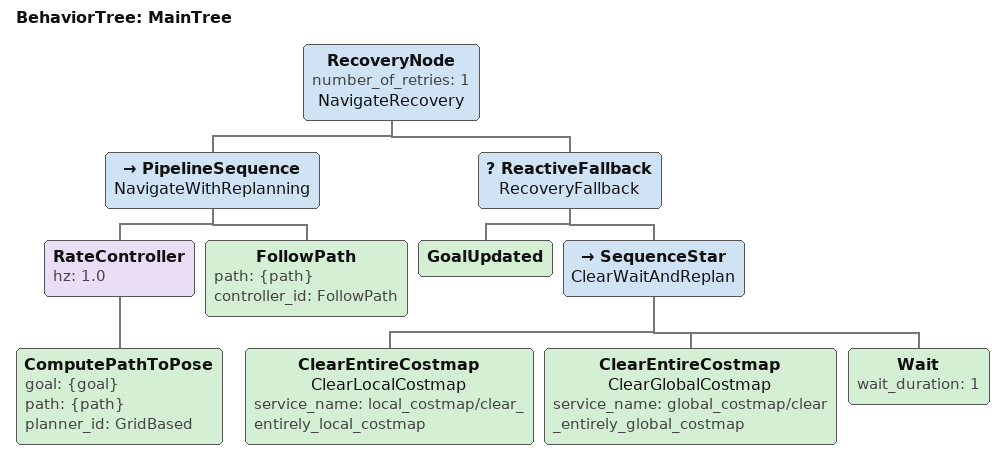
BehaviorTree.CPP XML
<root main_tree_to_execute="MainTree">
  <BehaviorTree ID="MainTree">
    <RecoveryNode number_of_retries="1" name="NavigateRecovery">
      <PipelineSequence name="NavigateWithReplanning">
        <RateController hz="1.0">
          <ComputePathToPose goal="{goal}" path="{path}" planner_id="GridBased"/>
        </RateController>
        <FollowPath path="{path}" controller_id="FollowPath"/>
      </PipelineSequence>
      <ReactiveFallback name="RecoveryFallback">
        <GoalUpdated/>
        <SequenceStar name="ClearWaitAndReplan">
          <ClearEntireCostmap name="ClearLocalCostmap" service_name="local_costmap/clear_entirely_local_costmap"/>
          <ClearEntireCostmap name="ClearGlobalCostmap" service_name="global_costmap/clear_entirely_global_costmap"/>
          <Wait wait_duration="1"/>
        </SequenceStar>
      </ReactiveFallback>
    </RecoveryNode>
  </BehaviorTree>
</root>
